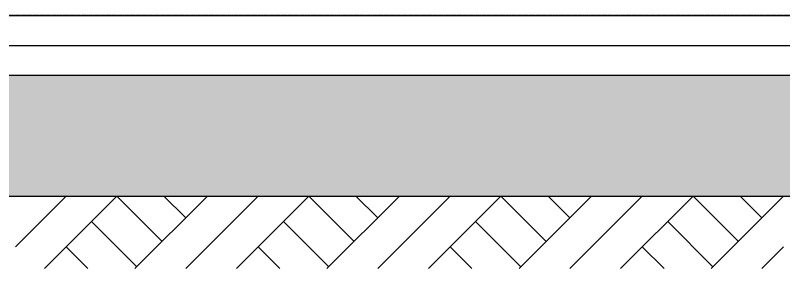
# Model space of a CAD drawing. Extents: x -599358 to 2865263, y -1062760 to 486533.
# Drawn here: x 345396 to 346669, y -701844 to -701424 of the extents above; entities that cross this region are included whole.
import ezdxf

# ---------------------------------------------------------------- set-up
doc = ezdxf.new("R2010")
doc.units = 0
doc.linetypes.add('__DASH', pattern=[0.35, 0.25, -0.1])
doc.linetypes.add('DOTE', pattern=[2.42, 2, -0.2, 0.02, -0.2])
for name, color, linetype in [('A-AXIS-DOTE', 14, 'DOTE'), ('A-HATCH-1', 252, 'Continuous'), ('A-SFCE', 30, 'Continuous'), ('AS-COLN', 6, 'Continuous')]:
    doc.layers.add(name, color=color, linetype=linetype)

# ---------------------------------------------------------------- blocks, each defined once
blk = doc.blocks.new('$LinePat$素土夯实')
at = {"color": 0}
for p, q in [((0, -210), (210, 0)), ((120, -300), (420, 0)), ((420, 0), (607.5, -187.5)), ((495, -300), (795, 0)), ((615, 0), (705, -90)), ((315, -105), (502.5, -292.5)), ((210, -210), (300, -300)), ((705, -300), (795, -210))]:
    blk.add_line(p, q, dxfattribs=at)

msp = doc.modelspace()

# ---------------------------------------------------------------- hatches: boundary and pattern name
at = {"layer": 'A-HATCH-1'}
h = msp.add_hatch(dxfattribs=at)
h.set_pattern_fill('混凝土', color=256, scale=50)
h.set_pattern_definition([(50, (914351.82, -1268534.03), (358.63009, -31.37607), [37.5, -412.5]), (355, (914351.82, -1268534.03), (-69.37567, 376.09607), [30, -330]), (100.4514, (914381.7, -1268536.64), (289.25469, 344.71977), [31.8701, -350.57106]), (46.1842, (914351.8, -1268434.03), (533.62052, -82.7595), [56.25, -618.75]), (96.6356, (914396.3, -1268440.93), (467.33135, 487.05894), [47.80514, -525.8565]), (351.1842, (914351.8, -1268434.03), (467.33097, 487.0593), [45, -495]), (21, (914401.82, -1268459.03), (298.45353, -201.30945), [37.5, -412.5]), (326, (914401.82, -1268459.03), (121.65767, 362.57502), [30, -330]), (71.4514, (914426.7, -1268475.8), (420.11131, 161.26525), [31.8701, -350.57106]), (37.5, (914351.82, -1268534.03), (6.079928, 166.446927), [0, -326, 0, -335, 0, -331.25]), (7.5, (914351.82, -1268534.03), (131.53477, 197.205856), [0, -191, 0, -318.5, 0, -126.25]), (327.5, (914240.32, -1268534.03), (266.911218, -11.277436), [0, -125, 0, -390, 0, -517.5]), (317.5, (914190.32, -1268534.03), (291.593085, 50.05249), [0, -162.5, 0, -259, 0, -367.5])])
h.paths.add_polyline_path([(351760.6, -701724), (351760.6, -701524), (226060.6, -701524), (226060.6, -701724)])

# ---------------------------------------------------------------- linework, layer by layer
at = {"layer": 'A-AXIS-DOTE', "linetype": '__DASH', "ltscale": 2}
msp.add_line((357208.3, -701424), (220825.2, -701424), dxfattribs=at)
at = {"layer": 'A-SFCE'}
for p, q in [((336360.6, -701424), (351960.6, -701424)), ((336360.6, -701474), (351960.6, -701474))]:
    msp.add_line(p, q, dxfattribs=at)
at = {"layer": 'AS-COLN'}
msp.add_lwpolyline([(351760.6, -701724), (351760.6, -701524), (226060.6, -701524), (226060.6, -701724)], close=True, dxfattribs=at)

# ---------------------------------------------------------------- block references
at = {"layer": 'A-HATCH-1', "xscale": 0.4002866013735336, "yscale": 0.4, "zscale": 0.4}
for p in [(345396, -701724), (345714.2, -701724), (346032.5, -701724), (346350.7, -701724)]:
    msp.add_blockref('$LinePat$素土夯实', p, dxfattribs=at)

doc.saveas('drawing.dxf')
